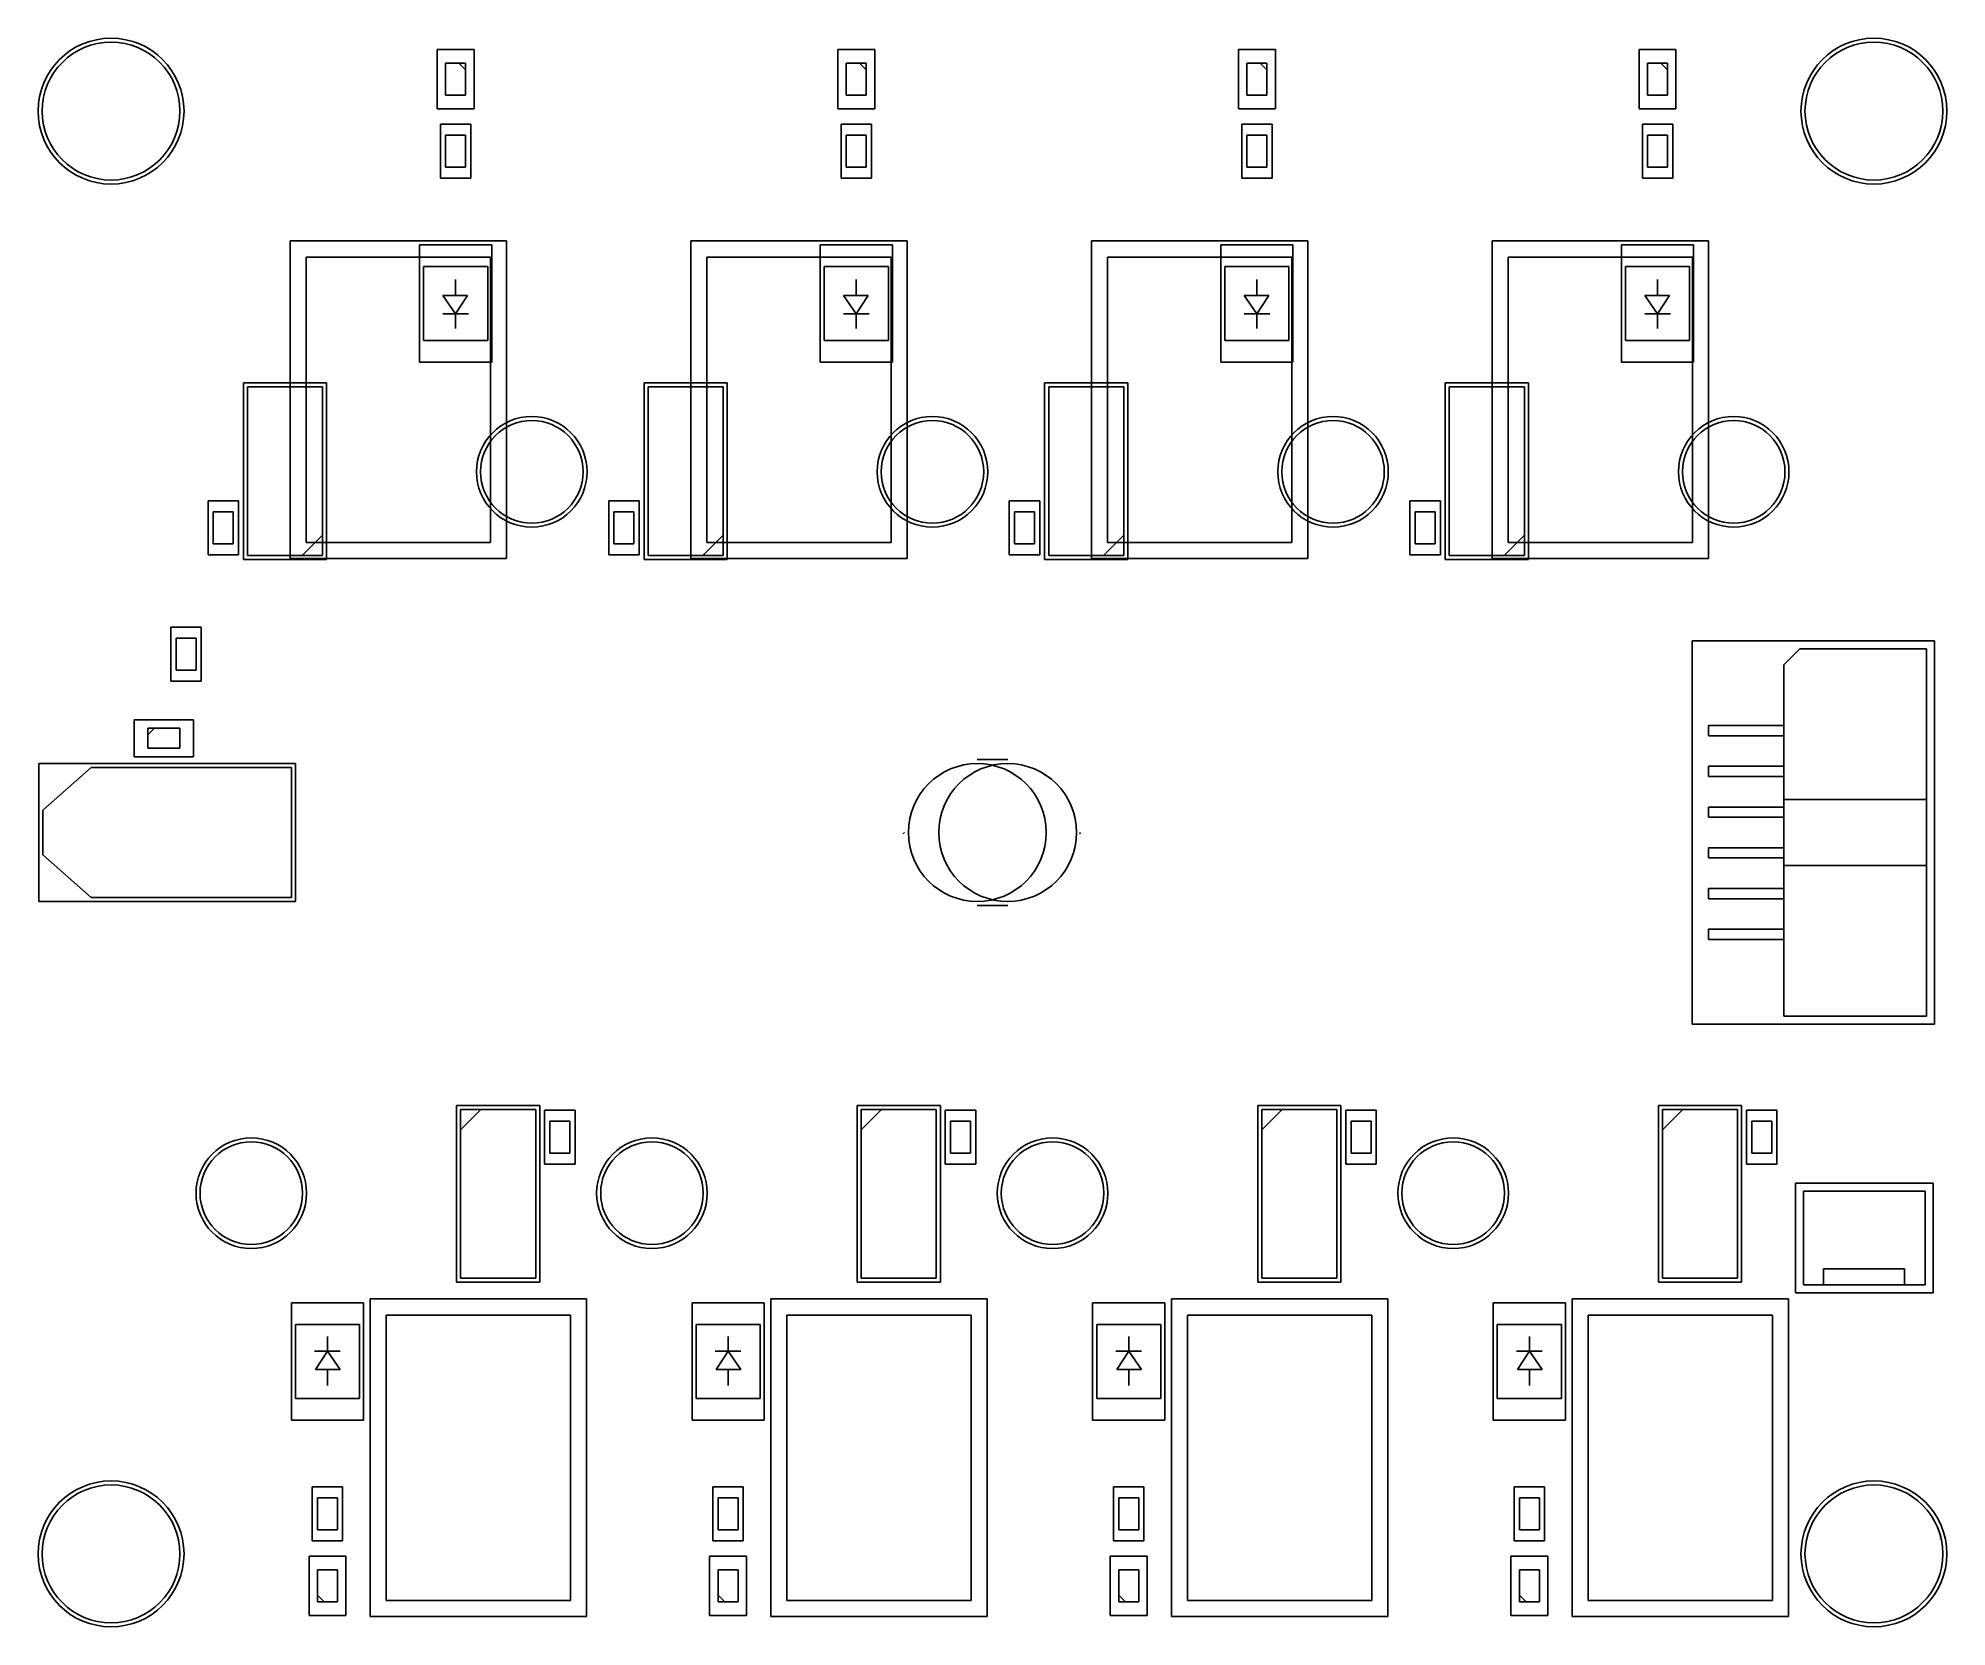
# Model space of a CAD drawing. Header units: metres. Extents: x 50 to 170, y -150 to -50.
import ezdxf

# ---------------------------------------------------------------- set-up
doc = ezdxf.new("R2010")
doc.units = ezdxf.units.M

msp = doc.modelspace()

# ---------------------------------------------------------------- linework, layer by layer
at = {"layer": 'BCrtYd', "color": 8}
for p, q in [((63.255, -71.94), (63.255, -82.98)), ((68.445, -71.94), (63.255, -71.94)), ((68.445, -82.98), (68.445, -71.94)), ((88.255, -71.94), (88.255, -82.98)), ((93.445, -71.94), (88.255, -71.94)), ((93.445, -82.98), (93.445, -71.94)), ((113.255, -71.94), (113.255, -82.98)), ((118.445, -71.94), (113.255, -71.94)), ((118.445, -82.98), (118.445, -71.94)), ((143.445, -71.94), (138.255, -71.94)), ((138.255, -71.94), (138.255, -82.98)), ((143.445, -82.98), (143.445, -71.94)), ((63.255, -82.98), (68.445, -82.98)), ((88.255, -82.98), (93.445, -82.98)), ((113.255, -82.98), (118.445, -82.98)), ((138.255, -82.98), (143.445, -82.98)), ((81.745, -117.02), (76.555, -117.02)), ((76.555, -117.02), (76.555, -128.06)), ((81.745, -128.06), (81.745, -117.02)), ((101.555, -117.02), (101.555, -128.06)), ((106.745, -117.02), (101.555, -117.02)), ((106.745, -128.06), (106.745, -117.02)), ((131.745, -117.02), (126.555, -117.02)), ((126.555, -117.02), (126.555, -128.06)), ((131.745, -128.06), (131.745, -117.02)), ((156.745, -117.02), (151.555, -117.02)), ((151.555, -117.02), (151.555, -128.06)), ((156.745, -128.06), (156.745, -117.02)), ((76.555, -128.06), (81.745, -128.06)), ((101.555, -128.06), (106.745, -128.06)), ((126.555, -128.06), (131.745, -128.06)), ((151.555, -128.06), (156.745, -128.06))]:
    msp.add_line(p, q, dxfattribs=at)
at = {"layer": 'BFab', "color": 6}
for p, q in [((63.505, -72.19), (63.505, -82.73)), ((68.195, -72.19), (63.505, -72.19)), ((68.195, -82.73), (68.195, -72.19)), ((93.195, -72.19), (88.505, -72.19)), ((88.505, -72.19), (88.505, -82.73)), ((93.195, -82.73), (93.195, -72.19)), ((118.195, -72.19), (113.505, -72.19)), ((113.505, -72.19), (113.505, -82.73)), ((118.195, -82.73), (118.195, -72.19)), ((143.195, -72.19), (138.505, -72.19)), ((138.505, -72.19), (138.505, -82.73)), ((143.195, -82.73), (143.195, -72.19)), ((66.925, -82.73), (68.195, -81.46)), ((91.925, -82.73), (93.195, -81.46)), ((116.925, -82.73), (118.195, -81.46)), ((141.925, -82.73), (143.195, -81.46)), ((63.505, -82.73), (68.195, -82.73)), ((88.505, -82.73), (93.195, -82.73)), ((113.505, -82.73), (118.195, -82.73)), ((138.505, -82.73), (143.195, -82.73)), ((81.495, -117.27), (76.805, -117.27)), ((76.805, -117.27), (76.805, -127.81)), ((78.075, -117.27), (76.805, -118.54)), ((81.495, -127.81), (81.495, -117.27)), ((103.075, -117.27), (101.805, -118.54)), ((101.805, -117.27), (101.805, -127.81)), ((106.495, -117.27), (101.805, -117.27)), ((106.495, -127.81), (106.495, -117.27)), ((128.075, -117.27), (126.805, -118.54)), ((126.805, -117.27), (126.805, -127.81)), ((131.495, -117.27), (126.805, -117.27)), ((131.495, -127.81), (131.495, -117.27)), ((151.805, -117.27), (151.805, -127.81)), ((156.495, -117.27), (151.805, -117.27)), ((153.075, -117.27), (151.805, -118.54)), ((156.495, -127.81), (156.495, -117.27)), ((76.805, -127.81), (81.495, -127.81)), ((101.805, -127.81), (106.495, -127.81)), ((126.805, -127.81), (131.495, -127.81)), ((151.805, -127.81), (156.495, -127.81))]:
    msp.add_line(p, q, dxfattribs=at)
at = {"layer": 'Cmts', "color": 1}
for centre, radius in [((55, -55), 4.3), ((165, -55), 4.3), ((81.25, -77.5), 3.2), ((106.25, -77.5), 3.2), ((131.25, -77.5), 3.2), ((156.25, -77.5), 3.2), ((109.05, -100), 4.3), ((110.95, -100), 4.3), ((63.75, -122.5), 3.2), ((88.75, -122.5), 3.2), ((113.75, -122.5), 3.2), ((138.75, -122.5), 3.2), ((55, -145), 4.3), ((165, -145), 4.3)]:
    msp.add_circle(centre, radius, dxfattribs=at)
at = {"layer": 'FCrtYd', "color": 7}
for p, q in [((75.35, -54.85), (75.35, -51.15)), ((75.35, -51.15), (77.65, -51.15)), ((77.65, -51.15), (77.65, -54.85)), ((100.35, -51.15), (102.65, -51.15)), ((100.35, -54.85), (100.35, -51.15)), ((102.65, -51.15), (102.65, -54.85)), ((125.35, -51.15), (127.65, -51.15)), ((125.35, -54.85), (125.35, -51.15)), ((127.65, -51.15), (127.65, -54.85)), ((150.35, -54.85), (150.35, -51.15)), ((150.35, -51.15), (152.65, -51.15)), ((152.65, -51.15), (152.65, -54.85)), ((77.65, -54.85), (75.35, -54.85)), ((75.55, -55.82), (77.45, -55.82)), ((75.55, -59.18), (75.55, -55.82)), ((77.45, -55.82), (77.45, -59.18)), ((102.65, -54.85), (100.35, -54.85)), ((100.55, -59.18), (100.55, -55.82)), ((100.55, -55.82), (102.45, -55.82)), ((102.45, -55.82), (102.45, -59.18)), ((127.65, -54.85), (125.35, -54.85)), ((125.55, -55.82), (127.45, -55.82)), ((125.55, -59.18), (125.55, -55.82)), ((127.45, -55.82), (127.45, -59.18)), ((152.65, -54.85), (150.35, -54.85)), ((150.55, -55.82), (152.45, -55.82)), ((150.55, -59.18), (150.55, -55.82)), ((152.45, -55.82), (152.45, -59.18)), ((77.45, -59.18), (75.55, -59.18)), ((102.45, -59.18), (100.55, -59.18)), ((127.45, -59.18), (125.55, -59.18)), ((152.45, -59.18), (150.55, -59.18)), ((66.17, -63.1), (79.67, -63.1)), ((66.17, -82.9), (66.17, -63.1)), ((79.67, -63.1), (79.67, -82.9)), ((91.17, -82.9), (91.17, -63.1)), ((91.17, -63.1), (104.67, -63.1)), ((104.67, -63.1), (104.67, -82.9)), ((116.17, -82.9), (116.17, -63.1)), ((116.17, -63.1), (129.67, -63.1)), ((129.67, -63.1), (129.67, -82.9)), ((141.17, -82.9), (141.17, -63.1)), ((141.17, -63.1), (154.67, -63.1)), ((154.67, -63.1), (154.67, -82.9)), ((74.25, -63.35), (78.75, -63.35)), ((74.25, -70.65), (74.25, -63.35)), ((78.75, -63.35), (78.75, -70.65)), ((99.25, -63.35), (103.75, -63.35)), ((99.25, -70.65), (99.25, -63.35)), ((103.75, -63.35), (103.75, -70.65)), ((124.25, -70.65), (124.25, -63.35)), ((124.25, -63.35), (128.75, -63.35)), ((128.75, -63.35), (128.75, -70.65)), ((149.25, -63.35), (153.75, -63.35)), ((149.25, -70.65), (149.25, -63.35)), ((153.75, -63.35), (153.75, -70.65)), ((78.75, -70.65), (74.25, -70.65)), ((103.75, -70.65), (99.25, -70.65)), ((128.75, -70.65), (124.25, -70.65)), ((153.75, -70.65), (149.25, -70.65)), ((61.05, -79.32), (62.95, -79.32)), ((61.05, -82.68), (61.05, -79.32)), ((62.95, -79.32), (62.95, -82.68)), ((86.05, -82.68), (86.05, -79.32)), ((86.05, -79.32), (87.95, -79.32)), ((87.95, -79.32), (87.95, -82.68)), ((111.05, -79.32), (112.95, -79.32)), ((111.05, -82.68), (111.05, -79.32)), ((112.95, -79.32), (112.95, -82.68)), ((136.05, -79.32), (137.95, -79.32)), ((136.05, -82.68), (136.05, -79.32)), ((137.95, -79.32), (137.95, -82.68)), ((62.95, -82.68), (61.05, -82.68)), ((79.67, -82.9), (66.17, -82.9)), ((87.95, -82.68), (86.05, -82.68)), ((104.67, -82.9), (91.17, -82.9)), ((112.95, -82.68), (111.05, -82.68)), ((129.67, -82.9), (116.17, -82.9)), ((137.95, -82.68), (136.05, -82.68)), ((154.67, -82.9), (141.17, -82.9)), ((58.73, -90.55), (58.73, -87.19)), ((58.73, -87.19), (60.63, -87.19)), ((60.63, -87.19), (60.63, -90.55)), ((168.78, -88.05), (153.65, -88.05)), ((153.65, -88.05), (153.65, -111.95)), ((168.78, -111.95), (168.78, -88.05)), ((60.63, -90.55), (58.73, -90.55)), ((56.44, -95.27), (56.44, -92.97)), ((56.44, -92.97), (60.14, -92.97)), ((60.14, -92.97), (60.14, -95.27)), ((60.14, -95.27), (56.44, -95.27)), ((50.5, -95.7), (66.5, -95.7)), ((50.5, -104.3), (50.5, -95.7)), ((66.5, -95.7), (66.5, -104.3)), ((109.05, -95.45), (110.95, -95.45)), ((66.5, -104.3), (50.5, -104.3)), ((110.95, -104.55), (109.05, -104.55)), ((153.65, -111.95), (168.78, -111.95)), ((82.05, -120.68), (82.05, -117.32)), ((82.05, -117.32), (83.95, -117.32)), ((83.95, -117.32), (83.95, -120.68)), ((107.05, -117.32), (108.95, -117.32)), ((107.05, -120.68), (107.05, -117.32)), ((108.95, -117.32), (108.95, -120.68)), ((132.05, -117.32), (133.95, -117.32)), ((132.05, -120.68), (132.05, -117.32)), ((133.95, -117.32), (133.95, -120.68)), ((157.05, -117.32), (158.95, -117.32)), ((157.05, -120.68), (157.05, -117.32)), ((158.95, -117.32), (158.95, -120.68)), ((83.95, -120.68), (82.05, -120.68)), ((108.95, -120.68), (107.05, -120.68)), ((133.95, -120.68), (132.05, -120.68)), ((158.95, -120.68), (157.05, -120.68)), ((168.7, -121.875), (160.1, -121.875)), ((160.1, -128.725), (160.1, -121.875)), ((168.7, -121.875), (168.7, -128.725)), ((66.25, -136.65), (66.25, -129.35)), ((66.25, -129.35), (70.75, -129.35)), ((70.75, -129.35), (70.75, -136.65)), ((71.17, -148.9), (71.17, -129.1)), ((71.17, -129.1), (84.67, -129.1)), ((84.67, -129.1), (84.67, -148.9)), ((91.25, -129.35), (95.75, -129.35)), ((91.25, -136.65), (91.25, -129.35)), ((95.75, -129.35), (95.75, -136.65)), ((96.17, -129.1), (109.67, -129.1)), ((96.17, -148.9), (96.17, -129.1)), ((109.67, -129.1), (109.67, -148.9)), ((116.25, -129.35), (120.75, -129.35)), ((116.25, -136.65), (116.25, -129.35)), ((120.75, -129.35), (120.75, -136.65)), ((121.17, -148.9), (121.17, -129.1)), ((121.17, -129.1), (134.67, -129.1)), ((134.67, -129.1), (134.67, -148.9)), ((141.25, -129.35), (145.75, -129.35)), ((141.25, -136.65), (141.25, -129.35)), ((145.75, -129.35), (145.75, -136.65)), ((146.17, -148.9), (146.17, -129.1)), ((146.17, -129.1), (159.67, -129.1)), ((159.67, -129.1), (159.67, -148.9)), ((160.1, -128.725), (168.7, -128.725)), ((70.75, -136.65), (66.25, -136.65)), ((95.75, -136.65), (91.25, -136.65)), ((120.75, -136.65), (116.25, -136.65)), ((145.75, -136.65), (141.25, -136.65)), ((67.55, -140.82), (69.45, -140.82)), ((67.55, -144.18), (67.55, -140.82)), ((69.45, -140.82), (69.45, -144.18)), ((92.55, -140.82), (94.45, -140.82)), ((92.55, -144.18), (92.55, -140.82)), ((94.45, -140.82), (94.45, -144.18)), ((117.55, -144.18), (117.55, -140.82)), ((117.55, -140.82), (119.45, -140.82)), ((119.45, -140.82), (119.45, -144.18)), ((142.55, -144.18), (142.55, -140.82)), ((142.55, -140.82), (144.45, -140.82)), ((144.45, -140.82), (144.45, -144.18)), ((67.35, -145.15), (69.65, -145.15)), ((67.35, -148.85), (67.35, -145.15)), ((69.45, -144.18), (67.55, -144.18)), ((69.65, -145.15), (69.65, -148.85)), ((92.35, -145.15), (94.65, -145.15)), ((92.35, -148.85), (92.35, -145.15)), ((94.45, -144.18), (92.55, -144.18)), ((94.65, -145.15), (94.65, -148.85)), ((117.35, -145.15), (119.65, -145.15)), ((117.35, -148.85), (117.35, -145.15)), ((119.45, -144.18), (117.55, -144.18)), ((119.65, -145.15), (119.65, -148.85)), ((142.35, -148.85), (142.35, -145.15)), ((142.35, -145.15), (144.65, -145.15)), ((144.45, -144.18), (142.55, -144.18)), ((144.65, -145.15), (144.65, -148.85)), ((69.65, -148.85), (67.35, -148.85)), ((94.65, -148.85), (92.35, -148.85)), ((119.65, -148.85), (117.35, -148.85)), ((144.65, -148.85), (142.35, -148.85)), ((84.67, -148.9), (71.17, -148.9)), ((109.67, -148.9), (96.17, -148.9)), ((134.67, -148.9), (121.17, -148.9)), ((159.67, -148.9), (146.17, -148.9))]:
    msp.add_line(p, q, dxfattribs=at)
for centre, radius in [((55, -55), 4.55), ((165, -55), 4.55), ((81.25, -77.5), 3.45), ((106.25, -77.5), 3.45), ((131.25, -77.5), 3.45), ((156.25, -77.5), 3.45), ((63.75, -122.5), 3.45), ((88.75, -122.5), 3.45), ((113.75, -122.5), 3.45), ((138.75, -122.5), 3.45), ((55, -145), 4.55), ((165, -145), 4.55)]:
    msp.add_circle(centre, radius, dxfattribs=at)
for centre, start, end in [((109.05, -104.55), 135, 135.95), ((110.95, -95.45), -45.95, -45)]:
    msp.add_arc(centre, 6.43467, start, end, dxfattribs=at)
at = {"layer": 'FFab', "color": 5}
for p, q in [((75.875, -54), (75.875, -52)), ((75.875, -52), (77.125, -52)), ((76.708, -52), (77.125, -52.417)), ((77.125, -52), (77.125, -54)), ((100.875, -54), (100.875, -52)), ((100.875, -52), (102.125, -52)), ((101.708, -52), (102.125, -52.417)), ((102.125, -52), (102.125, -54)), ((125.875, -54), (125.875, -52)), ((125.875, -52), (127.125, -52)), ((126.708, -52), (127.125, -52.417)), ((127.125, -52), (127.125, -54)), ((150.875, -52), (152.125, -52)), ((150.875, -54), (150.875, -52)), ((151.708, -52), (152.125, -52.417)), ((152.125, -52), (152.125, -54)), ((77.125, -54), (75.875, -54)), ((102.125, -54), (100.875, -54)), ((127.125, -54), (125.875, -54)), ((152.125, -54), (150.875, -54)), ((75.875, -56.5), (77.125, -56.5)), ((75.875, -58.5), (75.875, -56.5)), ((77.125, -56.5), (77.125, -58.5)), ((100.875, -56.5), (102.125, -56.5)), ((100.875, -58.5), (100.875, -56.5)), ((102.125, -56.5), (102.125, -58.5)), ((125.875, -58.5), (125.875, -56.5)), ((125.875, -56.5), (127.125, -56.5)), ((127.125, -56.5), (127.125, -58.5)), ((150.875, -58.5), (150.875, -56.5)), ((150.875, -56.5), (152.125, -56.5)), ((152.125, -56.5), (152.125, -58.5)), ((77.125, -58.5), (75.875, -58.5)), ((102.125, -58.5), (100.875, -58.5)), ((127.125, -58.5), (125.875, -58.5)), ((152.125, -58.5), (150.875, -58.5)), ((67.17, -81.9), (67.17, -64.1)), ((67.17, -64.1), (78.67, -64.1)), ((78.67, -64.1), (78.67, -81.9)), ((92.17, -81.9), (92.17, -64.1)), ((92.17, -64.1), (103.67, -64.1)), ((103.67, -64.1), (103.67, -81.9)), ((117.17, -81.9), (117.17, -64.1)), ((117.17, -64.1), (128.67, -64.1)), ((128.67, -64.1), (128.67, -81.9)), ((142.17, -81.9), (142.17, -64.1)), ((142.17, -64.1), (153.67, -64.1)), ((153.67, -64.1), (153.67, -81.9)), ((74.5, -64.7), (78.5, -64.7)), ((74.5, -64.7), (74.5, -69.3)), ((76.50102, -66.49882), (76.50102, -65.5006)), ((78.5, -64.7), (78.5, -69.3)), ((99.5, -64.7), (103.5, -64.7)), ((99.5, -64.7), (99.5, -69.3)), ((101.50102, -66.49882), (101.50102, -65.5006)), ((103.5, -64.7), (103.5, -69.3)), ((124.5, -64.7), (124.5, -69.3)), ((124.5, -64.7), (128.5, -64.7)), ((126.50102, -66.49882), (126.50102, -65.5006)), ((128.5, -64.7), (128.5, -69.3)), ((149.5, -64.7), (149.5, -69.3)), ((149.5, -64.7), (153.5, -64.7)), ((151.50102, -66.49882), (151.50102, -65.5006)), ((153.5, -64.7), (153.5, -69.3)), ((76.50102, -67.64944), (75.70092, -66.49882)), ((77.25032, -66.49882), (75.70092, -66.49882)), ((76.50102, -67.64944), (77.25032, -66.49882)), ((101.50102, -67.64944), (100.70092, -66.49882)), ((102.25032, -66.49882), (100.70092, -66.49882)), ((101.50102, -67.64944), (102.25032, -66.49882)), ((126.50102, -67.64944), (125.70092, -66.49882)), ((127.25032, -66.49882), (125.70092, -66.49882)), ((126.50102, -67.64944), (127.25032, -66.49882)), ((151.50102, -67.64944), (150.70092, -66.49882)), ((152.25032, -66.49882), (150.70092, -66.49882)), ((151.50102, -67.64944), (152.25032, -66.49882)), ((75.70092, -67.64944), (77.30112, -67.64944)), ((76.50102, -67.64944), (76.50102, -68.55114)), ((100.70092, -67.64944), (102.30112, -67.64944)), ((101.50102, -67.64944), (101.50102, -68.55114)), ((125.70092, -67.64944), (127.30112, -67.64944)), ((126.50102, -67.64944), (126.50102, -68.55114)), ((150.70092, -67.64944), (152.30112, -67.64944)), ((151.50102, -67.64944), (151.50102, -68.55114)), ((78.5, -69.3), (74.5, -69.3)), ((103.5, -69.3), (99.5, -69.3)), ((128.5, -69.3), (124.5, -69.3)), ((153.5, -69.3), (149.5, -69.3)), ((61.375, -80), (62.625, -80)), ((61.375, -82), (61.375, -80)), ((62.625, -80), (62.625, -82)), ((86.375, -82), (86.375, -80)), ((86.375, -80), (87.625, -80)), ((87.625, -80), (87.625, -82)), ((111.375, -80), (112.625, -80)), ((111.375, -82), (111.375, -80)), ((112.625, -80), (112.625, -82)), ((136.375, -80), (137.625, -80)), ((136.375, -82), (136.375, -80)), ((137.625, -80), (137.625, -82)), ((62.625, -82), (61.375, -82)), ((78.67, -81.9), (67.17, -81.9)), ((87.625, -82), (86.375, -82)), ((103.67, -81.9), (92.17, -81.9)), ((112.625, -82), (111.375, -82)), ((128.67, -81.9), (117.17, -81.9)), ((137.625, -82), (136.375, -82)), ((153.67, -81.9), (142.17, -81.9)), ((59.055, -87.87), (60.305, -87.87)), ((59.055, -89.87), (59.055, -87.87)), ((60.305, -87.87), (60.305, -89.87)), ((159.38, -89.55), (160.38, -88.55)), ((160.38, -88.55), (168.28, -88.55)), ((168.28, -88.55), (168.28, -111.45)), ((60.305, -89.87), (59.055, -89.87)), ((159.38, -111.45), (159.38, -89.55)), ((57.29, -93.912), (57.707, -93.495)), ((57.29, -93.495), (59.29, -93.495)), ((57.29, -94.745), (57.29, -93.495)), ((59.29, -93.495), (59.29, -94.745)), ((154.68, -93.33), (154.68, -93.97)), ((159.38, -93.33), (154.68, -93.33)), ((154.68, -93.97), (159.38, -93.97)), ((59.29, -94.745), (57.29, -94.745)), ((53.75, -95.95), (50.75, -98.6)), ((53.75, -95.95), (66.25, -95.95)), ((66.25, -95.95), (66.25, -104.05)), ((159.38, -95.87), (154.68, -95.87)), ((154.68, -95.87), (154.68, -96.51)), ((154.68, -96.51), (159.38, -96.51)), ((50.75, -101.4), (50.75, -98.6)), ((159.38, -98.41), (154.68, -98.41)), ((154.68, -98.41), (154.68, -99.05)), ((159.38, -97.95), (168.28, -97.95)), ((154.68, -99.05), (159.38, -99.05)), ((159.38, -100.95), (154.68, -100.95)), ((154.68, -100.95), (154.68, -101.59)), ((53.75, -104.05), (50.75, -101.4)), ((154.68, -101.59), (159.38, -101.59)), ((159.38, -102.05), (168.28, -102.05)), ((154.68, -103.49), (154.68, -104.13)), ((159.38, -103.49), (154.68, -103.49)), ((66.25, -104.05), (53.75, -104.05)), ((154.68, -104.13), (159.38, -104.13)), ((154.68, -106.03), (154.68, -106.67)), ((159.38, -106.03), (154.68, -106.03)), ((154.68, -106.67), (159.38, -106.67)), ((168.28, -111.45), (159.38, -111.45)), ((82.375, -118), (83.625, -118)), ((82.375, -120), (82.375, -118)), ((83.625, -118), (83.625, -120)), ((107.375, -120), (107.375, -118)), ((107.375, -118), (108.625, -118)), ((108.625, -118), (108.625, -120)), ((132.375, -118), (133.625, -118)), ((132.375, -120), (132.375, -118)), ((133.625, -118), (133.625, -120)), ((157.375, -118), (158.625, -118)), ((157.375, -120), (157.375, -118)), ((158.625, -118), (158.625, -120)), ((83.625, -120), (82.375, -120)), ((108.625, -120), (107.375, -120)), ((133.625, -120), (132.375, -120)), ((158.625, -120), (157.375, -120)), ((160.6, -128.225), (160.6, -122.375)), ((160.6, -122.375), (168.2, -122.375)), ((168.2, -122.375), (168.2, -128.225)), ((166.9, -127.225), (161.85, -127.225)), ((161.85, -127.225), (161.85, -128.225)), ((166.9, -128.225), (166.9, -127.225)), ((168.2, -128.225), (160.6, -128.225)), ((66.5, -135.3), (66.5, -130.7)), ((66.5, -130.7), (70.5, -130.7)), ((70.5, -135.3), (70.5, -130.7)), ((72.17, -130.1), (83.67, -130.1)), ((72.17, -147.9), (72.17, -130.1)), ((83.67, -130.1), (83.67, -147.9)), ((91.5, -135.3), (91.5, -130.7)), ((91.5, -130.7), (95.5, -130.7)), ((95.5, -135.3), (95.5, -130.7)), ((97.17, -147.9), (97.17, -130.1)), ((97.17, -130.1), (108.67, -130.1)), ((108.67, -130.1), (108.67, -147.9)), ((116.5, -135.3), (116.5, -130.7)), ((116.5, -130.7), (120.5, -130.7)), ((120.5, -135.3), (120.5, -130.7)), ((122.17, -147.9), (122.17, -130.1)), ((122.17, -130.1), (133.67, -130.1)), ((133.67, -130.1), (133.67, -147.9)), ((141.5, -130.7), (145.5, -130.7)), ((141.5, -135.3), (141.5, -130.7)), ((145.5, -135.3), (145.5, -130.7)), ((147.17, -130.1), (158.67, -130.1)), ((147.17, -147.9), (147.17, -130.1)), ((158.67, -130.1), (158.67, -147.9)), ((68.49898, -132.35056), (68.49898, -131.44886)), ((93.49898, -132.35056), (93.49898, -131.44886)), ((118.49898, -132.35056), (118.49898, -131.44886)), ((143.49898, -132.35056), (143.49898, -131.44886)), ((69.29908, -132.35056), (67.69888, -132.35056)), ((68.49898, -132.35056), (67.74968, -133.50118)), ((68.49898, -132.35056), (69.29908, -133.50118)), ((94.29908, -132.35056), (92.69888, -132.35056)), ((93.49898, -132.35056), (92.74968, -133.50118)), ((93.49898, -132.35056), (94.29908, -133.50118)), ((119.29908, -132.35056), (117.69888, -132.35056)), ((118.49898, -132.35056), (117.74968, -133.50118)), ((118.49898, -132.35056), (119.29908, -133.50118)), ((144.29908, -132.35056), (142.69888, -132.35056)), ((143.49898, -132.35056), (142.74968, -133.50118)), ((143.49898, -132.35056), (144.29908, -133.50118)), ((67.74968, -133.50118), (69.29908, -133.50118)), ((68.49898, -133.50118), (68.49898, -134.4994)), ((92.74968, -133.50118), (94.29908, -133.50118)), ((93.49898, -133.50118), (93.49898, -134.4994)), ((117.74968, -133.50118), (119.29908, -133.50118)), ((118.49898, -133.50118), (118.49898, -134.4994)), ((142.74968, -133.50118), (144.29908, -133.50118)), ((143.49898, -133.50118), (143.49898, -134.4994)), ((70.5, -135.3), (66.5, -135.3)), ((95.5, -135.3), (91.5, -135.3)), ((120.5, -135.3), (116.5, -135.3)), ((145.5, -135.3), (141.5, -135.3)), ((67.875, -141.5), (69.125, -141.5)), ((67.875, -143.5), (67.875, -141.5)), ((69.125, -141.5), (69.125, -143.5)), ((92.875, -141.5), (94.125, -141.5)), ((92.875, -143.5), (92.875, -141.5)), ((94.125, -141.5), (94.125, -143.5)), ((117.875, -143.5), (117.875, -141.5)), ((117.875, -141.5), (119.125, -141.5)), ((119.125, -141.5), (119.125, -143.5)), ((142.875, -141.5), (144.125, -141.5)), ((142.875, -143.5), (142.875, -141.5)), ((144.125, -141.5), (144.125, -143.5)), ((69.125, -143.5), (67.875, -143.5)), ((94.125, -143.5), (92.875, -143.5)), ((119.125, -143.5), (117.875, -143.5)), ((144.125, -143.5), (142.875, -143.5)), ((67.875, -146), (69.125, -146)), ((67.875, -148), (67.875, -146)), ((69.125, -146), (69.125, -148)), ((92.875, -146), (94.125, -146)), ((92.875, -148), (92.875, -146)), ((94.125, -146), (94.125, -148)), ((117.875, -148), (117.875, -146)), ((117.875, -146), (119.125, -146)), ((119.125, -146), (119.125, -148)), ((142.875, -148), (142.875, -146)), ((142.875, -146), (144.125, -146)), ((144.125, -146), (144.125, -148)), ((68.292, -148), (67.875, -147.583)), ((93.292, -148), (92.875, -147.583)), ((118.292, -148), (117.875, -147.583)), ((143.292, -148), (142.875, -147.583)), ((69.125, -148), (67.875, -148)), ((83.67, -147.9), (72.17, -147.9)), ((94.125, -148), (92.875, -148)), ((108.67, -147.9), (97.17, -147.9)), ((119.125, -148), (117.875, -148)), ((133.67, -147.9), (122.17, -147.9)), ((144.125, -148), (142.875, -148)), ((158.67, -147.9), (147.17, -147.9))]:
    msp.add_line(p, q, dxfattribs=at)

doc.saveas('drawing.dxf')
